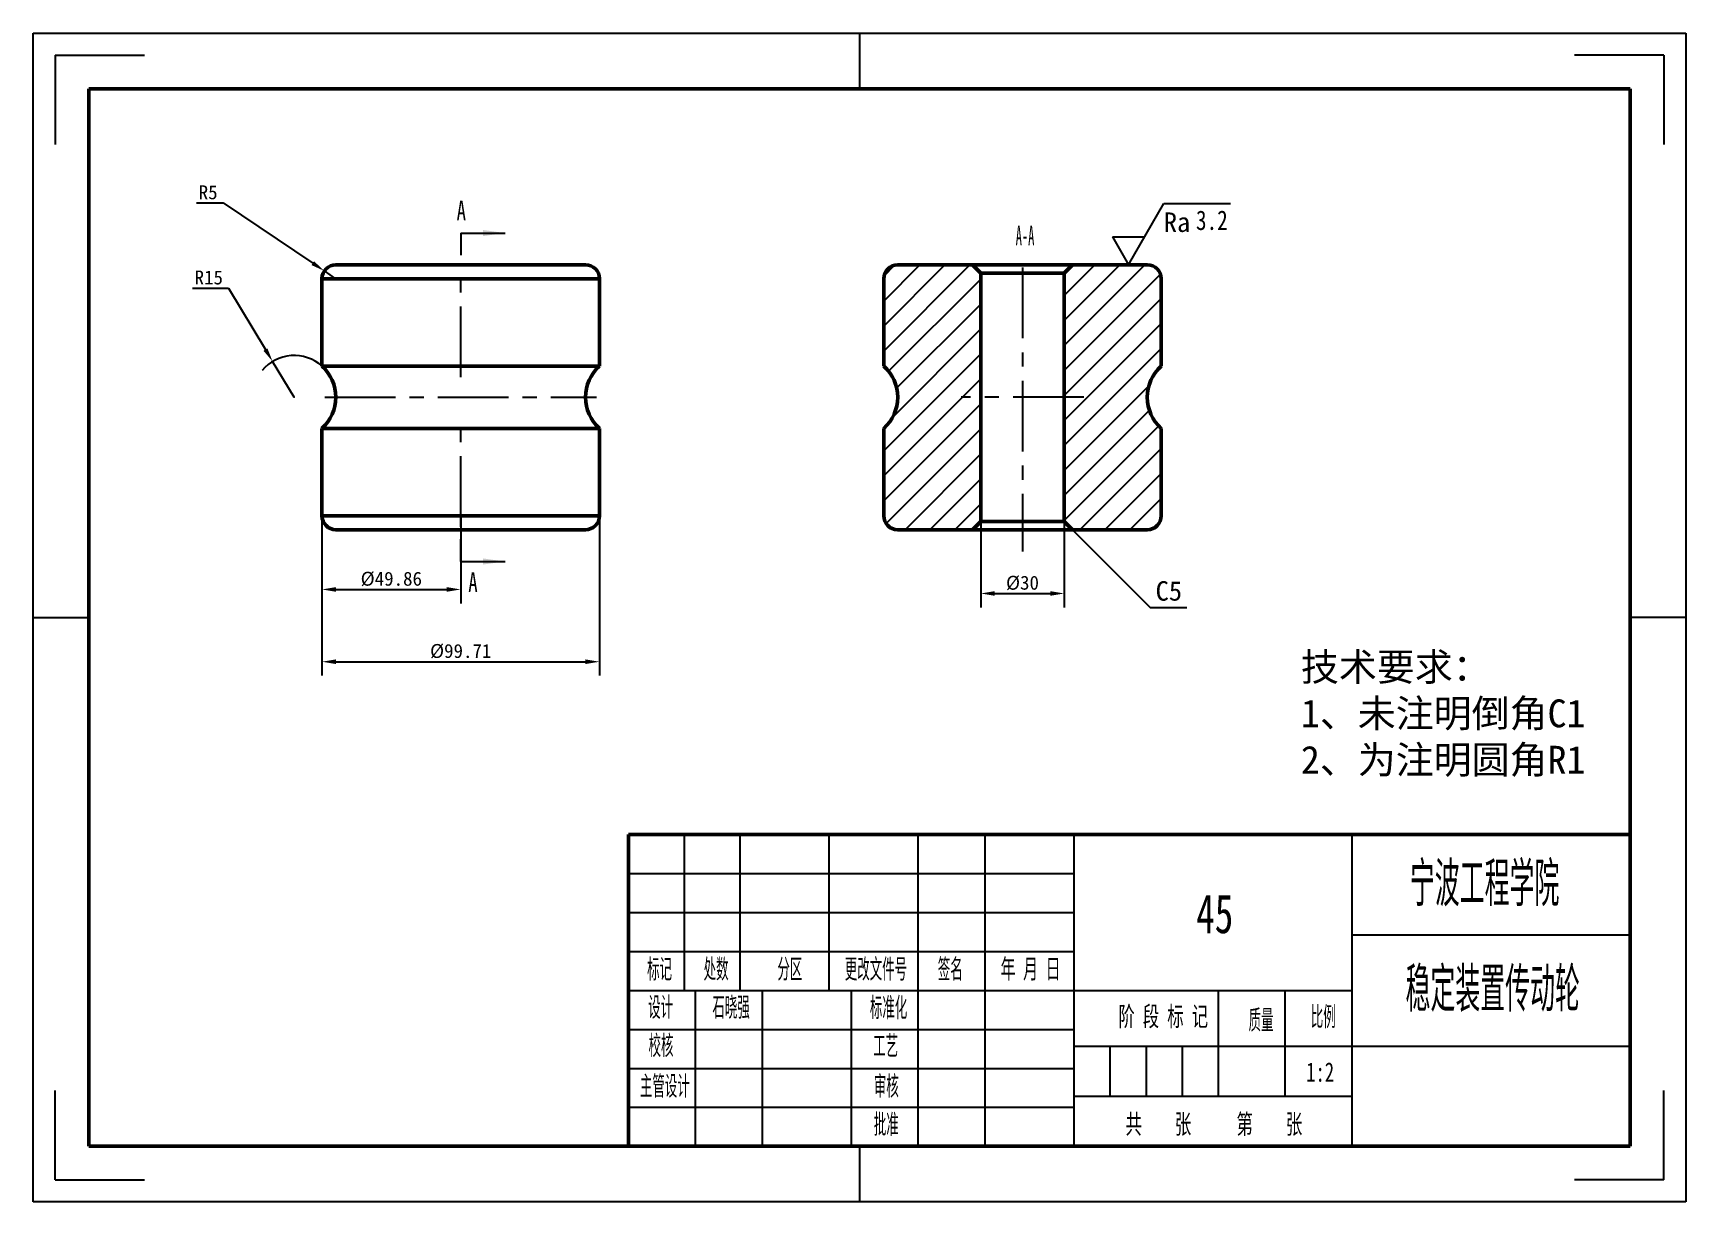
# Model space of a CAD drawing. Header units: millimetres. Extents: x 0 to 297, y 0 to 210.
import ezdxf

# ---------------------------------------------------------------- set-up
doc = ezdxf.new("R2010")
doc.units = ezdxf.units.MM
doc.header["$PDSIZE"] = -1
doc.linetypes.add('CENTERX2', pattern=[20.32, 12.7, -2.54, 2.54, -2.54])
for name, color, linetype in [('中心线', 1, 'CENTERX2'), ('剖面线', 4, 'Continuous'), ('尺寸线', 3, 'Continuous'), ('文字', 6, 'Continuous'), ('符号', 4, 'Continuous'), ('细实线', 7, 'Continuous')]:
    doc.layers.add(name, color=color, linetype=linetype)
doc.layers.add('粗实线', color=255, linetype='Continuous', lineweight=50)
doc.styles.add('SLDTEXTSTYLE0', font='TXT', dxfattribs={"width": 0.469, "bigfont": 'bigfont'})
doc.styles.add('SLDTEXTSTYLE1', font='TXT', dxfattribs={"width": 0.7, "bigfont": 'bigfont'})
doc.styles.add('SLDTEXTSTYLE2', font='TXT', dxfattribs={"width": 0.62, "bigfont": 'bigfont'})
doc.styles.add('SLDTEXTSTYLE3', font='TXT', dxfattribs={"width": 0.614286, "bigfont": 'bigfont'})
doc.styles.add('SLDTEXTSTYLE4', font='TXT', dxfattribs={"width": 0.566667, "bigfont": 'bigfont'})
doc.styles.add('SLDTEXTSTYLE5', font='TXT', dxfattribs={"width": 0.7})
doc.styles.add('SLDTEXTSTYLE9', font='TXT', dxfattribs={"width": 0.469})
doc.dimstyles.new('副本 ISO-25', dxfattribs={"dimtxt": 2.5, "dimasz": 2.5, "dimexe": 2.5, "dimexo": 0, "dimtad": 1, "dimtoh": 1, "dimlfac": 2, "dimdsep": 46, "dimtxsty": 'Standard', "dimcen": 2.5, "dimclrd": 3, "dimclre": 3, "dimadec": 0, "dimazin": 0, "dimtfac": 1, "dimtmove": 0, "dimatfit": 3, "dimfxl": 0, "dimarcsym": 0})

# ---------------------------------------------------------------- blocks, each defined once
blk = doc.blocks.new('块1')
at = {"linetype": 'Continuous'}
for p, q in [((0, 210), (297, 210)), ((0, 0), (0, 210)), ((148.5, 210), (148.5, 200)), ((297, 210), (297, 0)), ((4, 206), (4, 190)), ((4, 206), (20, 206)), ((293, 206), (277, 206)), ((293, 206), (293, 190)), ((10, 200), (287, 200)), ((10, 10), (10, 200)), ((287, 200), (287, 10)), ((0, 105), (10, 105)), ((297, 105), (287, 105)), ((107, 66), (287, 66)), ((107, 10), (107, 66)), ((117, 66), (117, 38)), ((127, 66), (127, 38)), ((143, 66), (143, 38)), ((159, 66), (159, 38)), ((171, 66), (171, 10)), ((187, 66), (187, 10)), ((237, 10), (237, 66)), ((287, 66), (287, 10)), ((107, 59), (187, 59)), ((107, 52), (187, 52)), ((237, 48), (287, 48)), ((107, 45), (187, 45)), ((107, 38), (237, 38)), ((119, 38), (119, 10)), ((131, 38), (131, 10)), ((147, 38), (147, 10)), ((159, 38), (159, 10)), ((213, 19), (213, 38)), ((225, 19), (225, 38)), ((107, 31), (187, 31)), ((187, 28), (237, 28)), ((193.5, 28), (193.5, 19)), ((200, 28), (200, 19)), ((206.5, 28), (206.5, 19)), ((237, 28), (287, 28)), ((107, 24), (187, 24)), ((4, 4), (4, 20)), ((187, 19), (237, 19)), ((293, 4), (293, 20)), ((107, 17), (187, 17)), ((287, 10), (10, 10)), ((287, 10), (107, 10)), ((148.5, 10), (148.5, 0)), ((4, 4), (20, 4)), ((293, 4), (277, 4)), ((297, 0), (0, 0))]:
    blk.add_line(p, q, dxfattribs=at)
blk = doc.blocks.new('*D11')
at = {"layer": 'Defpoints', "color": 0}
for p in [(51.92, 123.26), (76.85, 123.26), (76.85, 110.03)]:
    blk.add_point(p, dxfattribs=at)
at = {"layer": '尺寸线', "color": 3, "lineweight": -2}
for p, q in [((51.92, 123.26), (51.92, 107.53)), ((76.85, 123.26), (76.85, 107.53)), ((54.42, 110.03), (74.35, 110.03))]:
    blk.add_line(p, q, dxfattribs=at)
at = {"layer": '尺寸线', "color": 3}
for points in [[(54.42, 110.44), (54.42, 109.61), (51.92, 110.03)], [(74.35, 110.44), (74.35, 109.61), (76.85, 110.03)]]:
    blk.add_solid(points, dxfattribs=at)
at = {"layer": '尺寸线', "color": 0, "insert": (64.38, 111.9), "char_height": 2.5, "attachment_point": 5}
blk.add_mtext('%%C49.86', dxfattribs=at)
blk = doc.blocks.new('*D12')
at = {"layer": 'Defpoints', "color": 0}
for p in [(51.92, 123.26), (101.77, 123.26), (101.77, 97.04)]:
    blk.add_point(p, dxfattribs=at)
at = {"layer": '尺寸线', "color": 3, "lineweight": -2}
for p, q in [((51.92, 123.26), (51.92, 94.54)), ((101.77, 123.26), (101.77, 94.54)), ((54.42, 97.04), (99.27, 97.04))]:
    blk.add_line(p, q, dxfattribs=at)
at = {"layer": '尺寸线', "color": 3}
for points in [[(54.42, 97.46), (54.42, 96.63), (51.92, 97.04)], [(99.27, 97.46), (99.27, 96.63), (101.77, 97.04)]]:
    blk.add_solid(points, dxfattribs=at)
at = {"layer": '尺寸线', "color": 0, "insert": (76.85, 98.92), "char_height": 2.5, "attachment_point": 5}
blk.add_mtext('%%C99.71', dxfattribs=at)
blk = doc.blocks.new('*D13')
at = {"layer": 'Defpoints', "color": 0}
for p in [(52.35, 167.25), (54.42, 165.85)]:
    blk.add_point(p, dxfattribs=at)
at = {"layer": '尺寸线', "color": 3, "lineweight": -2}
for p, q in [((29.38, 179.49), (34.17, 179.49)), ((34.17, 179.49), (50.27, 168.64)), ((54.42, 165.85), (52.35, 167.25))]:
    blk.add_line(p, q, dxfattribs=at)
at = {"layer": '尺寸线', "color": 3}
blk.add_solid([(50.5, 168.99), (50.04, 168.3), (52.35, 167.25)], dxfattribs=at)
at = {"layer": '尺寸线', "color": 0, "insert": (31.47, 181.36), "char_height": 2.5, "attachment_point": 5}
blk.add_mtext('R5', dxfattribs=at)
blk = doc.blocks.new('*D14')
at = {"layer": 'Defpoints', "color": 0}
for p in [(43.05, 150.98), (46.92, 144.56)]:
    blk.add_point(p, dxfattribs=at)
at = {"layer": '尺寸线', "color": 3, "lineweight": -2}
for p, q in [((28.66, 164.18), (35.12, 164.18)), ((35.12, 164.18), (41.77, 153.13)), ((46.92, 144.56), (43.05, 150.98))]:
    blk.add_line(p, q, dxfattribs=at)
blk.add_arc((46.92, 144.56), 7.5, 48.1897, 140.1141, dxfattribs=at)
at = {"layer": '尺寸线', "color": 3}
blk.add_solid([(42.12, 153.34), (41.41, 152.91), (43.05, 150.98)], dxfattribs=at)
at = {"layer": '尺寸线', "color": 0, "insert": (31.58, 166.06), "char_height": 2.5, "attachment_point": 5}
blk.add_mtext('R15', dxfattribs=at)
blk = doc.blocks.new('*D15')
at = {"layer": 'Defpoints', "color": 0}
for p in [(170.29, 122.26), (185.29, 122.26), (185.29, 109.31)]:
    blk.add_point(p, dxfattribs=at)
at = {"layer": '尺寸线', "color": 3, "lineweight": -2}
for p, q in [((170.29, 122.26), (170.29, 106.81)), ((185.29, 122.26), (185.29, 106.81)), ((172.79, 109.31), (182.79, 109.31))]:
    blk.add_line(p, q, dxfattribs=at)
at = {"layer": '尺寸线', "color": 3}
for points in [[(172.79, 109.72), (172.79, 108.89), (170.29, 109.31)], [(182.79, 109.72), (182.79, 108.89), (185.29, 109.31)]]:
    blk.add_solid(points, dxfattribs=at)
at = {"layer": '尺寸线', "color": 0, "insert": (177.79, 111.18), "char_height": 2.5, "attachment_point": 5}
blk.add_mtext('%%C30', dxfattribs=at)
blk = doc.blocks.new('表面粗糙度')
at = {"layer": '符号'}
for p, q in [((0, 0), (6.35, 11)), ((6.35, 11), (18.35, 11)), ((-2.89, 5), (2.89, 5)), ((-2.89, 5), (2.89, 5)), ((-2.89, 5), (0, 0))]:
    blk.add_line(p, q, dxfattribs=at)
at = {"layer": '符号', "insert": (6.35, 9.41), "char_height": 3.5, "attachment_point": 1}
blk.add_mtext_dynamic_manual_height_columns('Ra', width=13.1483, gutter_width=25, heights=[0], dxfattribs=at)
at = {"layer": '符号', "width": 0.8}
blk.add_attdef('RA', (12.13, 6.26), '', height=3.5, dxfattribs=at)

msp = doc.modelspace()

# ---------------------------------------------------------------- hatches: boundary and pattern name
at = {"layer": '剖面线'}
h = msp.add_hatch(dxfattribs=at)
h.set_pattern_fill('ANSI31', color=256, style=0)
edge = h.paths.add_edge_path(flags=0)
edge.add_line((152.8651, 138.9664), (152.8651, 123.2616))
edge.add_arc((155.3651, 123.2616), 2.5, 180, 270)
edge.add_line((155.3651, 120.7616), (168.7926, 120.7616))
edge.add_line((168.7926, 120.7616), (170.2926, 122.2616))
edge.add_line((170.2926, 122.2616), (170.2926, 166.8516))
edge.add_line((170.2926, 166.8516), (168.7926, 168.3516))
edge.add_line((168.7926, 168.3516), (155.3651, 168.3516))
edge.add_arc((155.3651, 165.8516), 2.5, 90, 180)
edge.add_line((152.8651, 165.8516), (152.8651, 150.1468))
edge.add_arc((147.8651, 144.5566), 7.5, -48.189685, 48.189685, ccw=False)
h = msp.add_hatch(dxfattribs=at)
h.set_pattern_fill('ANSI31', color=256, style=0)
edge = h.paths.add_edge_path(flags=0)
edge.add_line((186.7926, 120.7616), (200.2201, 120.7616))
edge.add_arc((200.2201, 123.2616), 2.5, 270, 360)
edge.add_line((202.7201, 123.2616), (202.7201, 138.9664))
edge.add_arc((207.7201, 144.5566), 7.5, 131.810315, 228.189685, ccw=False)
edge.add_line((202.7201, 150.1468), (202.7201, 165.8516))
edge.add_arc((200.2201, 165.8516), 2.5, 0, 90)
edge.add_line((200.2201, 168.3516), (186.7926, 168.3516))
edge.add_line((186.7926, 168.3516), (185.2926, 166.8516))
edge.add_line((185.2926, 166.8516), (185.2926, 122.2616))
edge.add_line((185.2926, 122.2616), (186.7926, 120.7616))

# ---------------------------------------------------------------- linework, layer by layer
at = {"color": 7, "linetype": 'Continuous', "lineweight": 0}
msp.add_point((46.919, 144.5566), dxfattribs=at)
at = {"layer": '中心线'}
for p, q in [((76.8465, 148.1468), (76.8465, 167.8516)), ((177.7926, 167.8516), (177.7926, 116.8667)), ((52.419, 144.5566), (101.274, 144.5566)), ((188.7926, 144.5566), (166.7926, 144.5566)), ((76.8465, 121.2616), (76.8465, 140.9664))]:
    msp.add_line(p, q, dxfattribs=at)
at = {"layer": '剖面线'}
for p, q in [((76.8465, 174.0624), (76.8465, 170.0624)), ((76.8465, 115.0508), (76.8465, 119.0508))]:
    msp.add_line(p, q, dxfattribs=at)
at = {"layer": '剖面线', "linetype": 'Continuous'}
for p, q in [((76.8465, 174.0624), (84.8465, 174.0624)), ((76.8465, 115.0508), (84.8465, 115.0508))]:
    msp.add_line(p, q, dxfattribs=at)
at = {"layer": '剖面线'}
for points in [[(84.8465, 174.0624), (80.8465, 174.6124), (80.8465, 173.5124)], [(84.8465, 115.0508), (80.8465, 115.6008), (80.8465, 114.5008)]]:
    msp.add_solid(points, dxfattribs=at)
at = {"layer": '尺寸线'}
for p, q in [((186.7926, 120.7616), (200.7465, 106.8077)), ((200.7465, 106.8077), (207.3455, 106.8077))]:
    msp.add_line(p, q, dxfattribs=at)
at = {"layer": '粗实线'}
for p, q in [((10.0053, 199.9895), (10.0053, 9.9895)), ((287.0053, 199.9895), (10.0053, 199.9895)), ((287.0053, 9.9895), (287.0053, 199.9895)), ((54.419, 168.3516), (76.8465, 168.3516)), ((76.8465, 168.3516), (99.274, 168.3516)), ((168.7926, 168.3516), (155.3651, 168.3516)), ((170.2926, 166.8516), (168.7926, 168.3516)), ((168.7926, 168.3516), (186.7926, 168.3516)), ((170.2926, 166.8516), (170.2926, 122.2616)), ((185.2926, 166.8516), (170.2926, 166.8516)), ((186.7926, 168.3516), (185.2926, 166.8516)), ((185.2926, 122.2616), (185.2926, 166.8516)), ((200.2201, 168.3516), (186.7926, 168.3516)), ((51.919, 165.8516), (51.919, 150.1468)), ((76.8465, 165.8516), (51.919, 165.8516)), ((101.774, 165.8516), (76.8465, 165.8516)), ((101.774, 150.1468), (101.774, 165.8516)), ((152.8651, 150.1468), (152.8651, 165.8516)), ((202.7201, 165.8516), (202.7201, 150.1468)), ((51.919, 150.1468), (101.774, 150.1468)), ((51.919, 138.9664), (51.919, 123.2616)), ((76.8465, 138.9664), (51.919, 138.9664)), ((101.774, 138.9664), (76.8465, 138.9664)), ((101.774, 123.2616), (101.774, 138.9664)), ((152.8651, 123.2616), (152.8651, 138.9664)), ((202.7201, 138.9664), (202.7201, 123.2616)), ((51.919, 123.2616), (76.8465, 123.2616)), ((76.8465, 123.2616), (101.774, 123.2616)), ((168.7926, 120.7616), (170.2926, 122.2616)), ((170.2926, 122.2616), (185.2926, 122.2616)), ((185.2926, 122.2616), (186.7926, 120.7616)), ((76.8465, 120.7616), (54.419, 120.7616)), ((99.274, 120.7616), (76.8465, 120.7616)), ((168.7926, 120.7616), (155.3651, 120.7616)), ((186.7926, 120.7616), (168.7926, 120.7616)), ((200.2201, 120.7616), (186.7926, 120.7616)), ((107.0053, 65.9895), (287.0053, 65.9895)), ((107.0053, 65.9895), (107.0053, 9.9895)), ((10.0053, 9.9895), (287.0053, 9.9895)), ((287.0053, 9.9895), (107.0053, 9.9895))]:
    msp.add_line(p, q, dxfattribs=at)
for centre, radius, start, end in [((54.419, 165.8516), 2.5, 90, 180), ((99.274, 165.8516), 2.5, 0, 90), ((155.3651, 165.8516), 2.5, 90, 180), ((200.2201, 165.8516), 2.5, 0, 90), ((46.919, 144.5566), 7.5, 311.810315, 48.189685), ((106.774, 144.5566), 7.5, 131.810315, 228.189685), ((147.8651, 144.5566), 7.5, 311.810315, 48.189685), ((207.7201, 144.5566), 7.5, 131.810315, 228.189685), ((54.419, 123.2616), 2.5, 180, 270), ((99.274, 123.2616), 2.5, 270, 0), ((155.3651, 123.2616), 2.5, 180, 270), ((200.2201, 123.2616), 2.5, 270, 0)]:
    msp.add_arc(centre, radius, start, end, dxfattribs=at)
at = {"layer": '细实线'}
for p, q in [((107.0053, 65.9895), (287.0053, 65.9895)), ((107.0053, 9.9895), (107.0053, 65.9895)), ((117.0053, 65.9895), (117.0053, 37.9895)), ((127.0053, 65.9895), (127.0053, 37.9895)), ((143.0053, 65.9895), (143.0053, 37.9895)), ((159.0053, 65.9895), (159.0053, 37.9895)), ((171.0053, 65.9895), (171.0053, 9.9895)), ((187.0053, 65.9895), (187.0053, 9.9895)), ((237.0053, 9.9895), (237.0053, 65.9895)), ((287.0053, 65.9895), (287.0053, 9.9895)), ((107.0053, 58.9895), (187.0053, 58.9895)), ((107.0053, 51.9895), (187.0053, 51.9895)), ((237.0053, 47.9895), (287.0053, 47.9895)), ((107.0053, 44.9895), (187.0053, 44.9895)), ((107.0053, 37.9895), (237.0053, 37.9895)), ((119.0053, 37.9895), (119.0053, 9.9895)), ((131.0053, 37.9895), (131.0053, 9.9895)), ((147.0053, 37.9895), (147.0053, 9.9895)), ((159.0053, 37.9895), (159.0053, 9.9895)), ((213.0053, 18.9895), (213.0053, 37.9895)), ((225.0053, 18.9895), (225.0053, 37.9895)), ((107.0053, 30.9895), (187.0053, 30.9895)), ((187.0053, 27.9895), (237.0053, 27.9895)), ((193.5053, 27.9895), (193.5053, 18.9895)), ((200.0053, 27.9895), (200.0053, 18.9895)), ((206.5053, 27.9895), (206.5053, 18.9895)), ((237.0053, 27.9895), (287.0053, 27.9895)), ((107.0053, 23.9895), (187.0053, 23.9895)), ((187.0053, 18.9895), (237.0053, 18.9895)), ((107.0053, 16.9895), (187.0053, 16.9895))]:
    msp.add_line(p, q, dxfattribs=at)

# ---------------------------------------------------------------- block references
at = {"color": 7, "linetype": 'Continuous'}
msp.add_blockref('块1', (0.0053, -0.0105), dxfattribs=at)
at = {"layer": '尺寸线'}
msp.add_blockref('表面粗糙度', (196.8326, 168.3516), dxfattribs=at).add_auto_attribs({'RA': '3.2'})

# ---------------------------------------------------------------- texts
at = {"layer": '剖面线', "char_height": 3.5, "attachment_point": 1, "style": 'SLDTEXTSTYLE5'}
for insert in [(76.1233, 179.8687), (78.2192, 113.0916)]:
    msp.add_mtext('A', dxfattribs=dict(at, insert=insert))
at = {"layer": '尺寸线', "insert": (201.7074, 111.5121), "char_height": 3.5, "attachment_point": 1}
msp.add_mtext_dynamic_manual_height_columns('C5', width=14.190477, gutter_width=25, heights=[0], dxfattribs=at)
at = {"layer": '文字', "insert": (227.8178, 98.605), "char_height": 5, "attachment_point": 1}
msp.add_mtext_dynamic_manual_height_columns('{\\fFangSong_GB2312|b0|i0|c134|p49;技术要求：\\P1、未注明倒角C1\\P2、为注明圆角R1}', width=54.021302, gutter_width=25, heights=[0], dxfattribs=at)
at = {"layer": '文字', "attachment_point": 2}
for s, insert, char_height, style in [('{\\fFangSong_GB2312|b0|i0|c134|p49;宁波工程学院}', (260.8363, 60.8796), 7, 'SLDTEXTSTYLE0'), ('{\\fFangSong_GB2312|b0|i0|c134|p49;45}', (212.3391, 55.2741), 7, 'SLDTEXTSTYLE1'), ('{\\fFangSong_GB2312|b0|i0|c134|p49;标记}', (112.5797, 43.629), 3.5, 'SLDTEXTSTYLE0'), ('{\\fFangSong_GB2312|b0|i0|c134|p49;处数}', (122.736, 43.629), 3.5, 'SLDTEXTSTYLE0'), ('{\\fFangSong_GB2312|b0|i0|c134|p49;分区}', (136.0037, 43.629), 3.5, 'SLDTEXTSTYLE0'), ('{\\fFangSong_GB2312|b0|i0|c134|p49;更改文件号}', (151.4606, 43.629), 3.5, 'SLDTEXTSTYLE0'), ('{\\fFangSong_GB2312|b0|i0|c134|p49;签名}', (164.8147, 43.629), 3.5, 'SLDTEXTSTYLE0'), ('{\\fFangSong_GB2312|b0|i0|c134|p49;年 月 日}', (179.2476, 43.629), 3.5, 'SLDTEXTSTYLE4'), ('{\\fFangSong_GB2312|b0|i0|c134|p49;稳定装置传动轮}', (262.2868, 41.9369), 7, 'SLDTEXTSTYLE0'), ('{\\fFangSong_GB2312|b0|i0|c134|p49;设计}', (112.7655, 36.7699), 3.5, 'SLDTEXTSTYLE0'), ('{\\fFangSong_GB2312|b0|i0|c134|p49;石晓强}', (125.4386, 36.7699), 3.5, 'SLDTEXTSTYLE0'), ('{\\fFangSong_GB2312|b0|i0|c134|p49;标准化}', (153.7318, 36.7035), 3.5, 'SLDTEXTSTYLE0'), ('{\\fFangSong_GB2312|b0|i0|c134|p49;阶 段 标 记}', (203.0813, 35.0798), 3.5, 'SLDTEXTSTYLE3'), ('{\\fFangSong_GB2312|b0|i0|c134|p49;质量}', (220.6582, 34.4711), 3.5, 'SLDTEXTSTYLE0'), ('{\\fFangSong_GB2312|b0|i0|c134|p49;比例}', (231.8351, 35.0798), 3.5, 'SLDTEXTSTYLE0'), ('{\\fFangSong_GB2312|b0|i0|c134|p49;校核}', (112.8373, 29.8908), 3.5, 'SLDTEXTSTYLE0'), ('{\\fFangSong_GB2312|b0|i0|c134|p49;工艺}', (153.2045, 29.8544), 3.5, 'SLDTEXTSTYLE0'), ('{\\fFangSong_GB2312|b0|i0|c134|p49;1:2}', (231.281, 25.0733), 3.5, 'SLDTEXTSTYLE1'), ('{\\fFangSong_GB2312|b0|i0|c134|p49;主管设计}', (113.5244, 22.611), 3.5, 'SLDTEXTSTYLE0'), ('{\\fFangSong_GB2312|b0|i0|c134|p49;审核}', (153.3171, 22.611), 3.5, 'SLDTEXTSTYLE0'), ('{\\fFangSong_GB2312|b0|i0|c134|p49;批准}', (153.3171, 15.7347), 3.5, 'SLDTEXTSTYLE0'), ('{\\fFangSong_GB2312|b0|i0|c134|p49;共    张}', (202.2063, 15.7432), 3.5, 'SLDTEXTSTYLE2'), ('{\\fFangSong_GB2312|b0|i0|c134|p49;第    张}', (222.1639, 15.7432), 3.5, 'SLDTEXTSTYLE2')]:
    msp.add_mtext(s, dxfattribs=dict(at, insert=insert, char_height=char_height, style=style))
at = {"layer": '符号', "insert": (178.2504, 175.3771), "char_height": 3.5, "attachment_point": 2, "style": 'SLDTEXTSTYLE9'}
msp.add_mtext('A-A', dxfattribs=at)

# ---------------------------------------------------------------- dimensions: what is measured, and where the dimension line sits
at = {"layer": '尺寸线'}
for center, mpoint, picture, middle in [((54.419, 165.8516), (52.3453, 167.2481), '*D13', (31.466, 179.4851)), ((46.919, 144.5566), (43.0544, 150.9843), '*D14', (31.5779, 164.1821))]:
    dim = msp.add_radius_dim(center=center, mpoint=mpoint, dimstyle='副本 ISO-25', dxfattribs=at)
    dim.commit()
    dim.dimension.update_dxf_attribs({"geometry": picture, "text_midpoint": middle, "dimtype": 164})
dim = msp.add_aligned_dim(p1=(51.9189523636, 123.2615967744), p2=(76.8464523636, 123.2615967744), distance=-13.2339821226, text='%%C<>', dimstyle='副本 ISO-25', dxfattribs=at)
dim.commit()
dim.dimension.update_dxf_attribs({"geometry": '*D11', "text_midpoint": (64.3827023636, 111.9026146518)})
for base, p1, p2, picture, middle in [((101.774, 97.0448), (51.919, 123.2616), (101.774, 123.2616), '*D12', (76.8465, 98.9198)), ((185.2926, 109.3082), (170.2926, 122.2616), (185.2926, 122.2616), '*D15', (177.7926, 111.1832))]:
    dim = msp.add_linear_dim(base=base, p1=p1, p2=p2, text='%%C<>', dimstyle='副本 ISO-25', dxfattribs=at)
    dim.commit()
    dim.dimension.update_dxf_attribs({"geometry": picture, "text_midpoint": middle})

doc.saveas('drawing.dxf')
